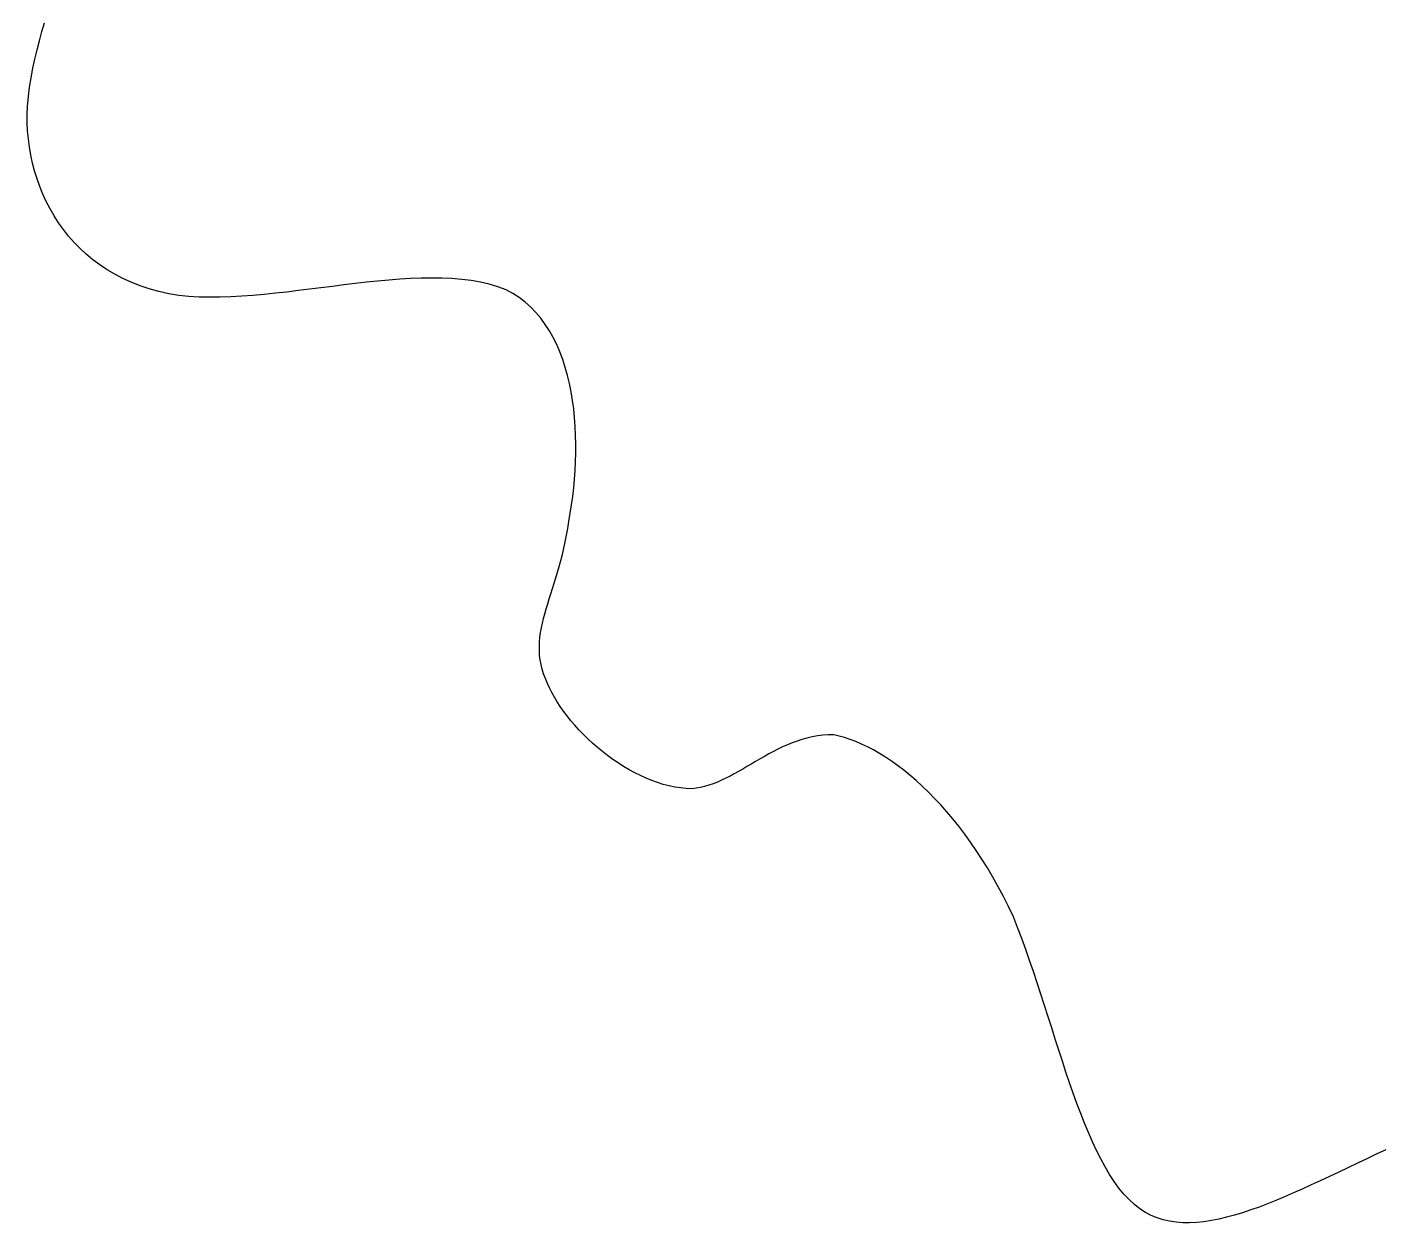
# Model space of a CAD drawing. Header units: metres. Extents: x 507606 to 508087, y 6966978 to 6967359.
# Drawn here: x 507861.422 to 507862.371, y 6967226.131 to 6967226.966 of the extents above; entities that cross this region are included whole.
import ezdxf

# ---------------------------------------------------------------- set-up
doc = ezdxf.new("R2010")
doc.units = ezdxf.units.M
doc.layers.add('mga2020VEG_TREE', color=252, linetype='Continuous')

# ---------------------------------------------------------------- blocks, each defined once
blk = doc.blocks.new('BAC V TREE')
for p, q in [((-13.7332, -6.9654), (-13.7214, -6.9252)), ((-13.755, -7.047), (-13.7444, -7.006)), ((-13.7444, -7.006), (-13.7332, -6.9654)), ((-13.7647, -7.0884), (-13.755, -7.047)), ((-13.7815, -7.1724), (-13.7736, -7.1303)), ((-13.7736, -7.1303), (-13.7647, -7.0884)), ((-13.7883, -7.2149), (-13.7815, -7.1724)), ((-13.7981, -7.3006), (-13.7938, -7.2576)), ((-13.7938, -7.2576), (-13.7883, -7.2149)), ((-13.7992, -7.3372), (-13.7981, -7.3006)), ((-13.7989, -7.3739), (-13.7992, -7.3372)), ((-13.7971, -7.4106), (-13.7989, -7.3739)), ((-13.7938, -7.4472), (-13.7971, -7.4106)), ((-13.789, -7.4836), (-13.7938, -7.4472)), ((-13.7827, -7.5199), (-13.789, -7.4836)), ((-13.775, -7.5558), (-13.7827, -7.5199)), ((-13.7657, -7.5914), (-13.775, -7.5558)), ((-13.7549, -7.6266), (-13.7657, -7.5914)), ((-13.7426, -7.6613), (-13.7549, -7.6266)), ((-13.7287, -7.6954), (-13.7426, -7.6613)), ((-13.7133, -7.7289), (-13.7287, -7.6954)), ((-13.6964, -7.7617), (-13.7133, -7.7289)), ((-13.6778, -7.7937), (-13.6964, -7.7617)), ((-13.6578, -7.8249), (-13.6778, -7.7937)), ((-13.6361, -7.8552), (-13.6578, -7.8249)), ((-13.6129, -7.8844), (-13.6361, -7.8552)), ((-13.588, -7.9127), (-13.6129, -7.8844)), ((-13.5616, -7.9398), (-13.588, -7.9127)), ((-13.5336, -7.9657), (-13.5616, -7.9398)), ((-13.5039, -7.9903), (-13.5336, -7.9657)), ((-13.4727, -8.0136), (-13.5039, -7.9903)), ((-13.4398, -8.0355), (-13.4727, -8.0136)), ((-13.4052, -8.0559), (-13.4398, -8.0355)), ((-13.369, -8.0748), (-13.4052, -8.0559)), ((-13.3312, -8.0921), (-13.369, -8.0748)), ((-13.2917, -8.1077), (-13.3312, -8.0921)), ((-13.2505, -8.1215), (-13.2917, -8.1077)), ((-13.2077, -8.1335), (-13.2505, -8.1215)), ((-12.4787, -8.1167), (-12.5301, -8.1232)), ((-12.4272, -8.1102), (-12.4787, -8.1167)), ((-12.376, -8.1038), (-12.4272, -8.1102)), ((-12.3249, -8.0977), (-12.376, -8.1038)), ((-12.2741, -8.0919), (-12.3249, -8.0977)), ((-12.2238, -8.0867), (-12.2741, -8.0919)), ((-12.1739, -8.0821), (-12.2238, -8.0867)), ((-12.1246, -8.0783), (-12.1739, -8.0821)), ((-12.076, -8.0754), (-12.1246, -8.0783)), ((-12.0281, -8.0735), (-12.076, -8.0754)), ((-11.9811, -8.0728), (-12.0281, -8.0735)), ((-11.9351, -8.0734), (-11.9811, -8.0728)), ((-11.89, -8.0754), (-11.9351, -8.0734)), ((-11.8461, -8.079), (-11.89, -8.0754)), ((-11.8034, -8.0843), (-11.8461, -8.079)), ((-11.7621, -8.0915), (-11.8034, -8.0843)), ((-11.7221, -8.1006), (-11.7621, -8.0915)), ((-11.6836, -8.1118), (-11.7221, -8.1006)), ((-11.6467, -8.1252), (-11.6836, -8.1118)), ((-13.1631, -8.1437), (-13.2077, -8.1335)), ((-13.1169, -8.1518), (-13.1631, -8.1437)), ((-13.0722, -8.1558), (-13.1169, -8.1518)), ((-13.0263, -8.1582), (-13.0722, -8.1558)), ((-12.9796, -8.1591), (-13.0263, -8.1582)), ((-12.9319, -8.1587), (-12.9796, -8.1591)), ((-12.8835, -8.157), (-12.9319, -8.1587)), ((-12.8344, -8.1544), (-12.8835, -8.157)), ((-12.7846, -8.1507), (-12.8344, -8.1544)), ((-12.7344, -8.1463), (-12.7846, -8.1507)), ((-12.6837, -8.1412), (-12.7344, -8.1463)), ((-12.6327, -8.1356), (-12.6837, -8.1412)), ((-12.5815, -8.1295), (-12.6327, -8.1356)), ((-12.5301, -8.1232), (-12.5815, -8.1295)), ((-11.6164, -8.1417), (-11.6467, -8.1252)), ((-11.5878, -8.1603), (-11.6164, -8.1417)), ((-11.561, -8.1809), (-11.5878, -8.1603)), ((-11.5359, -8.2034), (-11.561, -8.1809)), ((-11.5125, -8.2276), (-11.5359, -8.2034)), ((-11.4907, -8.2536), (-11.5125, -8.2276)), ((-11.4705, -8.2811), (-11.4907, -8.2536)), ((-11.4519, -8.3101), (-11.4705, -8.2811)), ((-11.4348, -8.3406), (-11.4519, -8.3101)), ((-11.4191, -8.3723), (-11.4348, -8.3406)), ((-11.4049, -8.4052), (-11.4191, -8.3723)), ((-11.3921, -8.4393), (-11.4049, -8.4052)), ((-11.3807, -8.4743), (-11.3921, -8.4393)), ((-11.3706, -8.5103), (-11.3807, -8.4743)), ((-11.3618, -8.547), (-11.3706, -8.5103)), ((-11.3542, -8.5845), (-11.3618, -8.547)), ((-11.3479, -8.6226), (-11.3542, -8.5845)), ((-11.3427, -8.6613), (-11.3479, -8.6226)), ((-11.3387, -8.7003), (-11.3427, -8.6613)), ((-11.3357, -8.7397), (-11.3387, -8.7003)), ((-11.3339, -8.7793), (-11.3357, -8.7397)), ((-11.333, -8.819), (-11.3339, -8.7793)), ((-11.3331, -8.8588), (-11.333, -8.819)), ((-11.3362, -8.938), (-11.3342, -8.8985)), ((-11.3342, -8.8985), (-11.3331, -8.8588)), ((-11.339, -8.9773), (-11.3362, -8.938)), ((-11.3472, -9.0547), (-11.3427, -9.0162)), ((-11.3427, -9.0162), (-11.339, -8.9773)), ((-11.3584, -9.1299), (-11.3525, -9.0926)), ((-11.3525, -9.0926), (-11.3472, -9.0547)), ((-11.365, -9.1664), (-11.3584, -9.1299)), ((-11.3746, -9.2286), (-11.3695, -9.198)), ((-11.3695, -9.198), (-11.365, -9.1664)), ((-11.3866, -9.2872), (-11.3803, -9.2584)), ((-11.3803, -9.2584), (-11.3746, -9.2286)), ((-11.4075, -9.369), (-11.4002, -9.3425)), ((-11.4002, -9.3425), (-11.3932, -9.3152)), ((-11.3932, -9.3152), (-11.3866, -9.2872)), ((-11.4226, -9.42), (-11.415, -9.3948)), ((-11.415, -9.3948), (-11.4075, -9.369)), ((-11.4378, -9.4686), (-11.4302, -9.4446)), ((-11.4302, -9.4446), (-11.4226, -9.42)), ((-11.4596, -9.5376), (-11.4526, -9.515)), ((-11.4526, -9.515), (-11.4453, -9.492)), ((-11.4453, -9.492), (-11.4378, -9.4686)), ((-11.4782, -9.603), (-11.4725, -9.5815)), ((-11.4725, -9.5815), (-11.4663, -9.5597)), ((-11.4663, -9.5597), (-11.4596, -9.5376)), ((-11.4914, -9.666), (-11.4877, -9.6452)), ((-11.4877, -9.6452), (-11.4833, -9.6242)), ((-11.4833, -9.6242), (-11.4782, -9.603)), ((-11.4971, -9.7277), (-11.4962, -9.7072)), ((-11.4962, -9.7072), (-11.4942, -9.6867)), ((-11.4942, -9.6867), (-11.4914, -9.666)), ((-11.497, -9.7482), (-11.4971, -9.7277)), ((-11.4958, -9.7687), (-11.497, -9.7482)), ((-11.4933, -9.7893), (-11.4958, -9.7687)), ((-11.4895, -9.81), (-11.4933, -9.7893)), ((-11.4844, -9.8309), (-11.4895, -9.81)), ((-11.4778, -9.8519), (-11.4844, -9.8309)), ((-11.4696, -9.8732), (-11.4778, -9.8519)), ((-11.4598, -9.8948), (-11.4696, -9.8732)), ((-11.4511, -9.9151), (-11.4598, -9.8948)), ((-11.4411, -9.9358), (-11.4511, -9.9151)), ((-11.4297, -9.9567), (-11.4411, -9.9358)), ((-11.4171, -9.9778), (-11.4297, -9.9567)), ((-11.4034, -9.9989), (-11.4171, -9.9778)), ((-11.3885, -10.02), (-11.4034, -9.9989)), ((-11.3726, -10.0412), (-11.3885, -10.02)), ((-11.3557, -10.0622), (-11.3726, -10.0412)), ((-11.3378, -10.083), (-11.3557, -10.0622)), ((-11.319, -10.1036), (-11.3378, -10.083)), ((-11.2993, -10.124), (-11.319, -10.1036)), ((-11.2789, -10.1439), (-11.2993, -10.124)), ((-10.271, -10.135), (-10.2941, -10.1403)), ((-10.2474, -10.1308), (-10.271, -10.135)), ((-10.2233, -10.1278), (-10.2474, -10.1308)), ((-10.1988, -10.126), (-10.2233, -10.1278)), ((-10.1737, -10.1257), (-10.1988, -10.126)), ((-10.1497, -10.1312), (-10.1737, -10.1257)), ((-10.1251, -10.1381), (-10.1497, -10.1312)), ((-11.2577, -10.1634), (-11.2789, -10.1439)), ((-11.2358, -10.1825), (-11.2577, -10.1634)), ((-11.2133, -10.2009), (-11.2358, -10.1825)), ((-10.4245, -10.1903), (-10.4451, -10.2008)), ((-10.4036, -10.1802), (-10.4245, -10.1903)), ((-10.3824, -10.1708), (-10.4036, -10.1802)), ((-10.3609, -10.1619), (-10.3824, -10.1708)), ((-10.339, -10.1539), (-10.3609, -10.1619)), ((-10.3167, -10.1466), (-10.339, -10.1539)), ((-10.2941, -10.1403), (-10.3167, -10.1466)), ((-10.1, -10.1464), (-10.1251, -10.1381)), ((-10.0745, -10.1562), (-10.1, -10.1464)), ((-10.0486, -10.1674), (-10.0745, -10.1562)), ((-10.0223, -10.18), (-10.0486, -10.1674)), ((-9.9957, -10.194), (-10.0223, -10.18)), ((-9.9688, -10.2095), (-9.9957, -10.194)), ((-11.1903, -10.2188), (-11.2133, -10.2009)), ((-11.1667, -10.236), (-11.1903, -10.2188)), ((-11.1426, -10.2524), (-11.1667, -10.236)), ((-11.1182, -10.268), (-11.1426, -10.2524)), ((-10.5444, -10.2571), (-10.5638, -10.2685)), ((-10.525, -10.2456), (-10.5444, -10.2571)), ((-10.5053, -10.2342), (-10.525, -10.2456)), ((-10.4855, -10.2228), (-10.5053, -10.2342)), ((-10.4654, -10.2117), (-10.4855, -10.2228)), ((-10.4451, -10.2008), (-10.4654, -10.2117)), ((-9.9416, -10.2264), (-9.9688, -10.2095)), ((-9.9142, -10.2446), (-9.9416, -10.2264)), ((-9.8867, -10.2643), (-9.9142, -10.2446)), ((-11.0934, -10.2827), (-11.1182, -10.268)), ((-11.0682, -10.2965), (-11.0934, -10.2827)), ((-11.0429, -10.3092), (-11.0682, -10.2965)), ((-11.0173, -10.3209), (-11.0429, -10.3092)), ((-10.6401, -10.3114), (-10.6591, -10.3211)), ((-10.6211, -10.3013), (-10.6401, -10.3114)), ((-10.6021, -10.2907), (-10.6211, -10.3013)), ((-10.583, -10.2797), (-10.6021, -10.2907)), ((-10.5638, -10.2685), (-10.583, -10.2797)), ((-9.8591, -10.2853), (-9.8867, -10.2643)), ((-9.8313, -10.3078), (-9.8591, -10.2853)), ((-9.8036, -10.3316), (-9.8313, -10.3078)), ((-10.9916, -10.3314), (-11.0173, -10.3209)), ((-10.9658, -10.3408), (-10.9916, -10.3314)), ((-10.94, -10.3489), (-10.9658, -10.3408)), ((-10.9142, -10.3556), (-10.94, -10.3489)), ((-10.8885, -10.3609), (-10.9142, -10.3556)), ((-10.8629, -10.3648), (-10.8885, -10.3609)), ((-10.8376, -10.3671), (-10.8629, -10.3648)), ((-10.8124, -10.3679), (-10.8376, -10.3671)), ((-10.7929, -10.3658), (-10.8124, -10.3679)), ((-10.7735, -10.3625), (-10.7929, -10.3658)), ((-10.7542, -10.358), (-10.7735, -10.3625)), ((-10.735, -10.3524), (-10.7542, -10.358)), ((-10.716, -10.3458), (-10.735, -10.3524)), ((-10.697, -10.3384), (-10.716, -10.3458)), ((-10.678, -10.3301), (-10.697, -10.3384)), ((-10.6591, -10.3211), (-10.678, -10.3301)), ((-9.7758, -10.3568), (-9.8036, -10.3316)), ((-9.7481, -10.3834), (-9.7758, -10.3568)), ((-9.7205, -10.4114), (-9.7481, -10.3834)), ((-9.693, -10.4407), (-9.7205, -10.4114)), ((-9.6656, -10.4714), (-9.693, -10.4407)), ((-9.6385, -10.5034), (-9.6656, -10.4714)), ((-9.6117, -10.5369), (-9.6385, -10.5034)), ((-9.5851, -10.5716), (-9.6117, -10.5369)), ((-9.5589, -10.6077), (-9.5851, -10.5716)), ((-9.533, -10.6452), (-9.5589, -10.6077)), ((-9.5076, -10.684), (-9.533, -10.6452)), ((-9.4827, -10.7241), (-9.5076, -10.684)), ((-9.4582, -10.7655), (-9.4827, -10.7241)), ((-9.4343, -10.8083), (-9.4582, -10.7655)), ((-9.411, -10.8524), (-9.4343, -10.8083)), ((-9.3883, -10.8978), (-9.411, -10.8524)), ((-9.3662, -10.9446), (-9.3883, -10.8978)), ((-9.3473, -10.9923), (-9.3662, -10.9446)), ((-9.3288, -11.0408), (-9.3473, -10.9923)), ((-9.3108, -11.09), (-9.3288, -11.0408)), ((-9.2933, -11.1397), (-9.3108, -11.09)), ((-9.2761, -11.1899), (-9.2933, -11.1397)), ((-9.2592, -11.2404), (-9.2761, -11.1899)), ((-9.2426, -11.2911), (-9.2592, -11.2404)), ((-9.2263, -11.3418), (-9.2426, -11.2911)), ((-9.2101, -11.3926), (-9.2263, -11.3418)), ((-9.194, -11.4431), (-9.2101, -11.3926)), ((-9.178, -11.4934), (-9.194, -11.4431)), ((-9.1621, -11.5433), (-9.178, -11.4934)), ((-9.1461, -11.5927), (-9.1621, -11.5433)), ((-9.13, -11.6414), (-9.1461, -11.5927)), ((-9.1138, -11.6894), (-9.13, -11.6414)), ((-9.0975, -11.7365), (-9.1138, -11.6894)), ((-9.0809, -11.7826), (-9.0975, -11.7365)), ((-9.064, -11.8276), (-9.0809, -11.7826)), ((-9.0469, -11.8714), (-9.064, -11.8276)), ((-9.0293, -11.9138), (-9.0469, -11.8714)), ((-9.0113, -11.9547), (-9.0293, -11.9138)), ((-8.9929, -11.9941), (-9.0113, -11.9547)), ((-8.974, -12.0317), (-8.9929, -11.9941)), ((-7.7353, -12.0113), (-7.778, -12.0314)), ((-7.6924, -11.9914), (-7.7353, -12.0113)), ((-8.9544, -12.0675), (-8.974, -12.0317)), ((-8.9343, -12.1014), (-8.9544, -12.0675)), ((-7.9043, -12.0913), (-7.9458, -12.1109)), ((-7.8625, -12.0714), (-7.9043, -12.0913)), ((-7.8204, -12.0514), (-7.8625, -12.0714)), ((-7.778, -12.0314), (-7.8204, -12.0514)), ((-8.9135, -12.1331), (-8.9343, -12.1014)), ((-8.892, -12.1627), (-8.9135, -12.1331)), ((-8.0276, -12.149), (-8.0679, -12.1674)), ((-7.9869, -12.1302), (-8.0276, -12.149)), ((-7.9458, -12.1109), (-7.9869, -12.1302)), ((-8.8697, -12.19), (-8.892, -12.1627)), ((-8.8465, -12.2149), (-8.8697, -12.19)), ((-8.1472, -12.2021), (-8.1861, -12.2183)), ((-8.1078, -12.1851), (-8.1472, -12.2021)), ((-8.0679, -12.1674), (-8.1078, -12.1851)), ((-8.8226, -12.2372), (-8.8465, -12.2149)), ((-8.7977, -12.2568), (-8.8226, -12.2372)), ((-8.773, -12.2728), (-8.7977, -12.2568)), ((-8.7473, -12.2862), (-8.773, -12.2728)), ((-8.3363, -12.2736), (-8.3723, -12.2845)), ((-8.2996, -12.2614), (-8.3363, -12.2736)), ((-8.2623, -12.2481), (-8.2996, -12.2614)), ((-8.2244, -12.2337), (-8.2623, -12.2481)), ((-8.1861, -12.2183), (-8.2244, -12.2337)), ((-8.7207, -12.2972), (-8.7473, -12.2862)), ((-8.6932, -12.3058), (-8.7207, -12.2972)), ((-8.6648, -12.3123), (-8.6932, -12.3058)), ((-8.6354, -12.3166), (-8.6648, -12.3123)), ((-8.6053, -12.3188), (-8.6354, -12.3166)), ((-8.5743, -12.3191), (-8.6053, -12.3188)), ((-8.5425, -12.3175), (-8.5743, -12.3191)), ((-8.5099, -12.3141), (-8.5425, -12.3175)), ((-8.4765, -12.309), (-8.5099, -12.3141)), ((-8.4425, -12.3023), (-8.4765, -12.309)), ((-8.4078, -12.2942), (-8.4425, -12.3023)), ((-8.3723, -12.2845), (-8.4078, -12.2942))]:
    blk.add_line(p, q)
blk = doc.blocks.new('XE_SURVEY')
at = {"layer": 'mga2020VEG_TREE', "xscale": 0.1554417355589352, "yscale": 0.1554417355589352, "zscale": 0.1554417355589352, "rotation": 0.001583333339407246}
blk.add_blockref('BAC V TREE', (507863.56708, 6967228.04599, 5.17736), dxfattribs=at)

msp = doc.modelspace()

# ---------------------------------------------------------------- block references
msp.add_blockref('XE_SURVEY', (0, 0))

doc.saveas('drawing.dxf')
